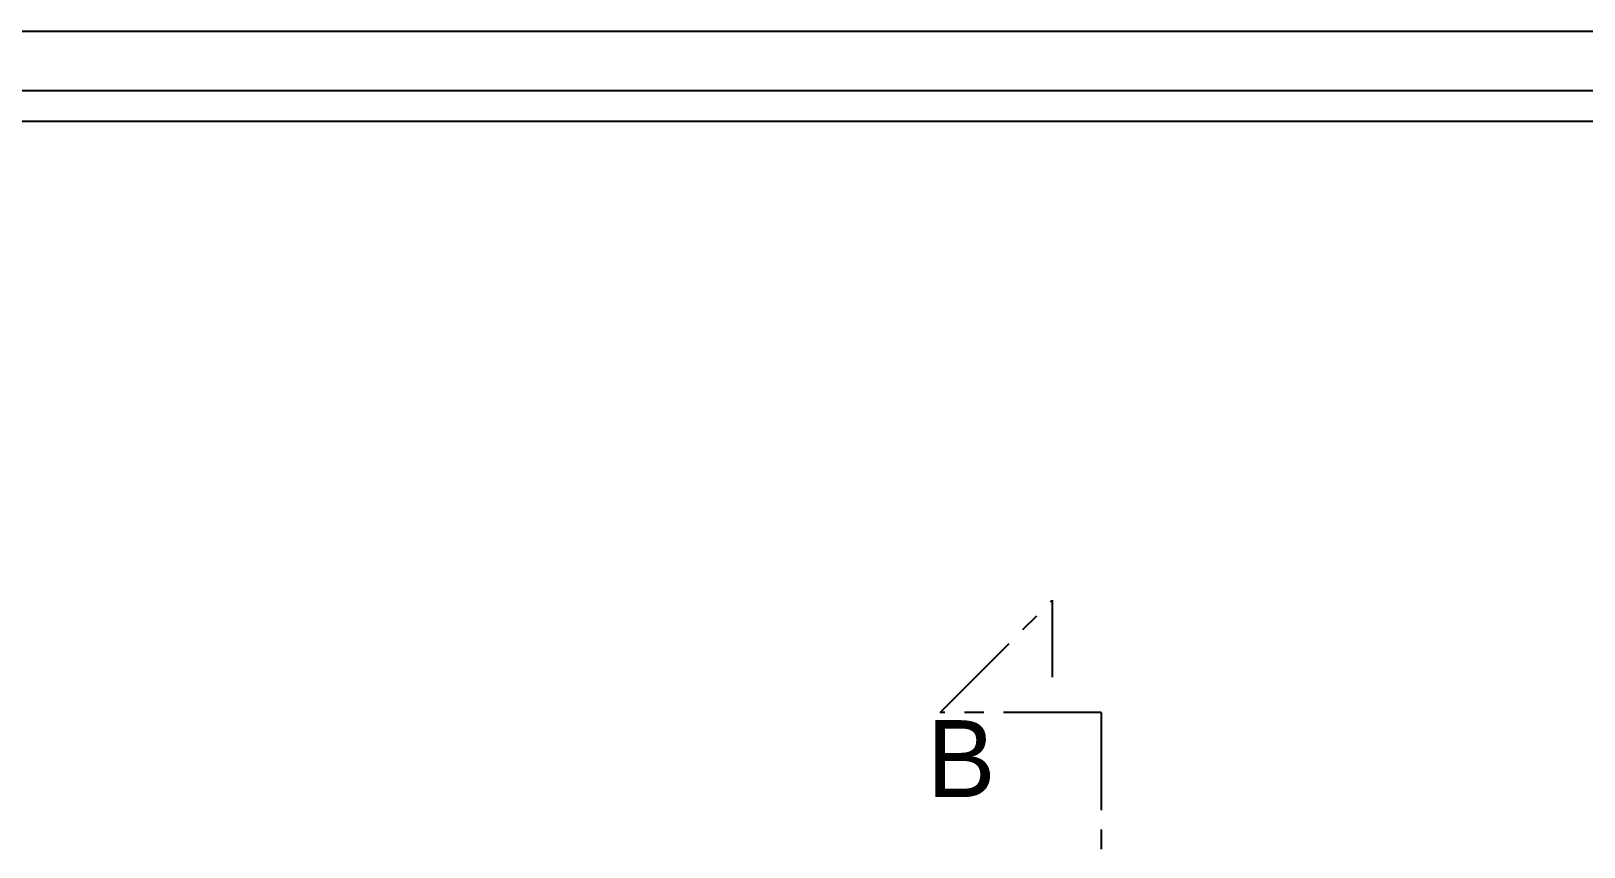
# Model space of a CAD drawing. Header units: millimetres. Extents: x -44462 to 306987, y -116160 to 12874.
# Drawn here: x 6938 to 7442, y -36616 to -36351 of the extents above; entities that cross this region are included whole.
import ezdxf

# ---------------------------------------------------------------- set-up
doc = ezdxf.new("R2010")
doc.units = ezdxf.units.MM
doc.linetypes.add('AXES', pattern=[50.8, 31.75, -6.35, 6.35, -6.35])
for name, color, linetype in [('AVP_HACHURES', 8, 'Continuous'), ('chassis fen.portes', 1, 'Continuous'), ('MURS', 7, 'Continuous')]:
    doc.layers.add(name, color=color, linetype=linetype)
doc.styles.add('century', font='GOTHIC.TTF', dxfattribs={"height": 12})
doc.styles.add('CENTURY GOTHIC', font='GOTHIC.TTF')

# ---------------------------------------------------------------- blocks, each defined once
blk = doc.blocks.new('PETIT CARTOUCHE_HOR')
at = {"color": 1}
blk.add_line((-2100, 1485), (0, 1485), dxfattribs=at)
at = {"layer": 'chassis fen.portes', "color": 2, "linetype": 'Continuous'}
blk.add_line((-2081.31, 1465.65), (-20.52, 1465.65), dxfattribs=at)
at = {"layer": 'chassis fen.portes', "color": 5, "linetype": 'Continuous'}
blk.add_line((-2071.31, 1455.65), (-30.52, 1455.65), dxfattribs=at)
at = {"style": 'CENTURY GOTHIC'}
for tag, p, height in [('DATE', (-210.16, 171.36), 20), ('DOSSIERN°', (-210.16, 111.51), 20), ('COMMENTAIRE', (-210.16, 95.35), 12), ('COMMENTAIRESUITE', (-210.16, 79.7), 12), ('FEUILLEN°', (-221.99, 32.69), 20), ('TOTALFEUILLES', (-181.65, 32.69), 20), ('ÉCH.', (-103.23, 32.69), 12)]:
    blk.add_attdef(tag, p, '', height=height, dxfattribs=at)

msp = doc.modelspace()

# ---------------------------------------------------------------- linework, layer by layer
at = {"layer": 'AVP_HACHURES', "color": 6, "linetype": 'AXES'}
for p, q in [((7233.17, -36572.54), (7269.64, -36536.06)), ((7269.64, -36536.06), (7269.64, -36561.03)), ((7285.56, -36572.54), (7233.17, -36572.54)), ((7285.56, -36572.54), (7285.56, -36786.77))]:
    msp.add_line(p, q, dxfattribs=at)

# ---------------------------------------------------------------- block references
at = {"color": 1}
msp.add_blockref('PETIT CARTOUCHE_HOR', (8242.09, -37835.99), dxfattribs=at)

# ---------------------------------------------------------------- texts
at = {"layer": 'MURS', "color": 7, "linetype": 'Continuous', "insert": (7228.89, -36575.04), "char_height": 25, "width": 155.7943, "attachment_point": 1, "style": 'century'}
msp.add_mtext('B', dxfattribs=at)

doc.saveas('drawing.dxf')
